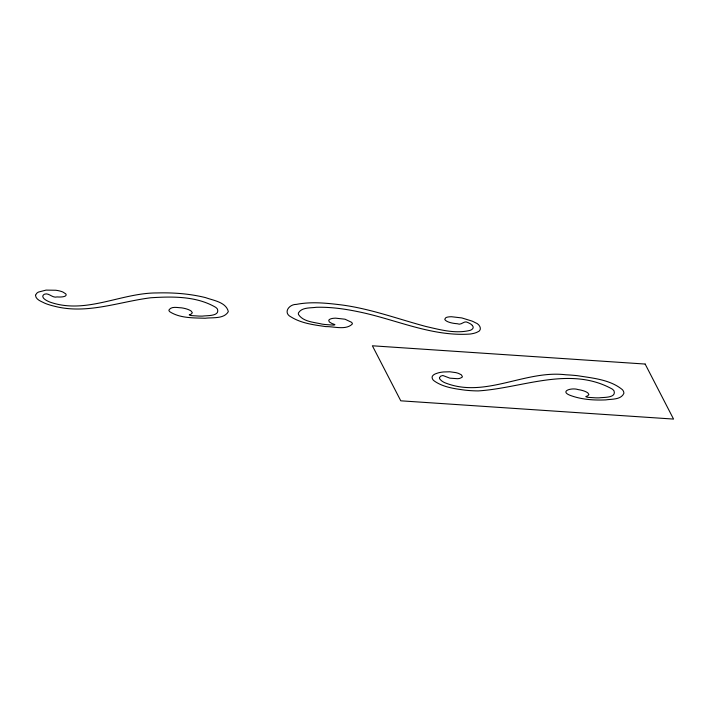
<?xml version="1.0" encoding="UTF-8"?>
<svg xmlns="http://www.w3.org/2000/svg" width="709" height="709" viewBox="0 0 709 709"><rect width="100%" height="100%" fill="white"/><g stroke="black" fill="none" stroke-linecap="round" stroke-linejoin="round"><path stroke-width="1.06" d="M472.309 325.396L473.045 326.627A21.181 6.514 7.6 0 1 472.602 328.772A21.456 6.594 7.6 0 1 470.315 330.297C455.63 334.09 440.227 329.747 425.825 326.459C397.829 318.944 370.426 308.725 341.552 304.932C326.627 303.089 311.278 301.458 296.389 304.391C289.042 304.179 282.599 312.935 291.222 317.047C301.582 323.41 314.052 324.89 325.856 326.61C334.072 326.388 345.948 330.474 352.364 323.986A13.586 4.174 7.6 0 0 351.522 322.285L345.035 319.218L335.57 318.155A11.761 3.616 7.6 0 0 329.534 319.458A12.532 3.855 7.6 0 0 328.754 320.441L329.331 321.957L331.874 323.464A12.505 3.846 7.6 0 0 333.478 324.066L334.462 324.421A2.481 0.762 7.6 0 1 334.923 324.678L334.036 325.077A21.341 6.558 7.6 0 1 332.096 325.023L325.803 324.58A25.391 7.808 7.6 0 1 321.913 324.093C313.998 322.134 303.47 321.93 298.516 314.574A30.398 9.341 7.6 0 1 298.454 312.891C301.928 307.103 310.507 308.158 316.311 307.289C330.279 306.908 344.219 308.805 357.868 311.641C395.232 319.103 431.356 336.784 470.164 334.036A27.855 8.561 7.6 0 0 477.201 332.166C483.148 330.226 479.674 323.96 475.331 322.701A35.326 10.857 7.6 0 0 472.079 321.097L461.825 317.933L451.624 316.746A10.387 3.191 7.6 0 0 448.522 316.932A10.786 3.315 7.6 0 0 445.855 317.667L444.782 319.192A11.486 3.527 7.6 0 0 445.447 320.282L446.386 321A9.864 3.031 7.6 0 0 451.979 323.003L453.246 323.251A11.672 3.589 7.6 0 0 457.208 323.712C461.586 325.83 464.067 319.954 467.94 322.56A18.585 5.707 7.6 0 1 472.318 325.396M35.494 295.272C35.804 299.774 41.397 301.422 44.8 303.213A27.855 8.561 7.6 0 0 54.336 306.199C86.799 314.663 118.766 301.795 150.733 297.771C172.464 296.38 196.446 296.016 215.74 307.36A30.398 9.341 7.6 0 1 217.468 309.151C219.985 316.409 207.055 315.434 202.57 316.099A25.391 7.808 7.6 0 1 198.919 316.081L192.653 315.682A21.341 6.558 7.6 0 1 190.632 315.478L189.259 314.929A2.481 0.762 7.6 0 1 189.48 314.716L190.154 314.477A12.505 3.846 7.6 0 0 191.226 314.052L192.334 312.784L191.341 311.242A12.532 3.855 7.6 0 0 189.463 310.081A11.761 3.616 7.6 0 0 181.593 307.848C177.64 307.741 171.286 305.951 168.91 310.063A13.586 4.174 7.6 0 0 169.832 311.765C180.139 318.35 193.327 317.818 205.114 318.252C212.62 317.251 223.911 319.227 228.325 311.65C226.153 302.078 213.418 300.519 205.557 297.62C189.684 293.686 173.226 292.489 156.911 292.941C121.088 292.826 85.94 314.61 50.179 302.167A21.456 6.594 7.6 0 1 46.103 300.217A21.181 6.514 7.6 0 1 43.329 297.86L42.806 296.637A18.585 5.707 7.6 0 1 44.463 294.208C48.815 292.445 52.431 298.392 57.181 296.929A11.672 3.589 7.6 0 0 60.939 296.982L62.038 296.903A9.864 3.031 7.6 0 0 65.893 295.529L66.123 294.882A11.486 3.527 7.6 0 0 65.671 293.81L62.888 292.028A10.786 3.315 7.6 0 0 59.255 290.876A10.387 3.191 7.6 0 0 55.727 290.247L46.067 290.105L38.454 292.073A35.326 10.857 7.6 0 0 36.682 293.331L35.494 295.272M439.447 377.693L439.846 379.129L441.494 380.742A27.27 8.384 7.6 0 0 444.339 382.514C484.477 399.123 524.908 369.726 565.897 374.795A57.473 17.663 7.6 0 1 577.605 375.708C592.848 378.189 610.059 379.501 622.405 389.693A36.646 11.264 7.6 0 1 623.84 393.424C620.907 399.92 611.743 398.937 605.77 399.894C594.417 400.381 582.807 399.672 571.977 396.003C558.027 391.492 571.401 387.256 578.154 389.596A11.761 3.616 7.6 0 1 586.006 391.82A12.532 3.855 7.6 0 1 587.903 392.981L588.895 394.523L587.788 395.79A12.505 3.846 7.6 0 1 586.715 396.216L586.042 396.455A2.481 0.762 7.6 0 0 585.82 396.668L587.194 397.217A21.341 6.558 7.6 0 0 589.214 397.421L595.48 397.829A25.391 7.808 7.6 0 0 599.132 397.846C603.616 397.173 616.546 398.157 614.029 390.889A30.398 9.341 7.6 0 0 612.301 389.099C569.85 365.481 522.303 388.142 478.185 390.916A43.71 13.436 7.6 0 1 465.069 390.154C454.549 388.718 443.311 387.291 434.387 381.061C432.33 379.856 430.948 376.674 433.35 375.088A29.122 8.951 7.6 0 1 435.388 373.856L438.33 372.845A26.455 8.127 7.6 0 1 443.577 371.959L449.861 371.791L455.878 372.624A10.75 3.306 7.6 0 1 458.626 373.448L461.284 374.769L462.365 376.514A12.159 3.74 7.6 0 1 461.887 377.401L459.786 378.376A9.314 2.863 7.6 0 1 457.42 378.695L449.896 378.163L442.841 375.495L440.652 376.169L439.447 377.693M645.155 364.054L372.385 345.788L400.78 400.815L673.55 419.081L645.155 364.054"/></g></svg>
